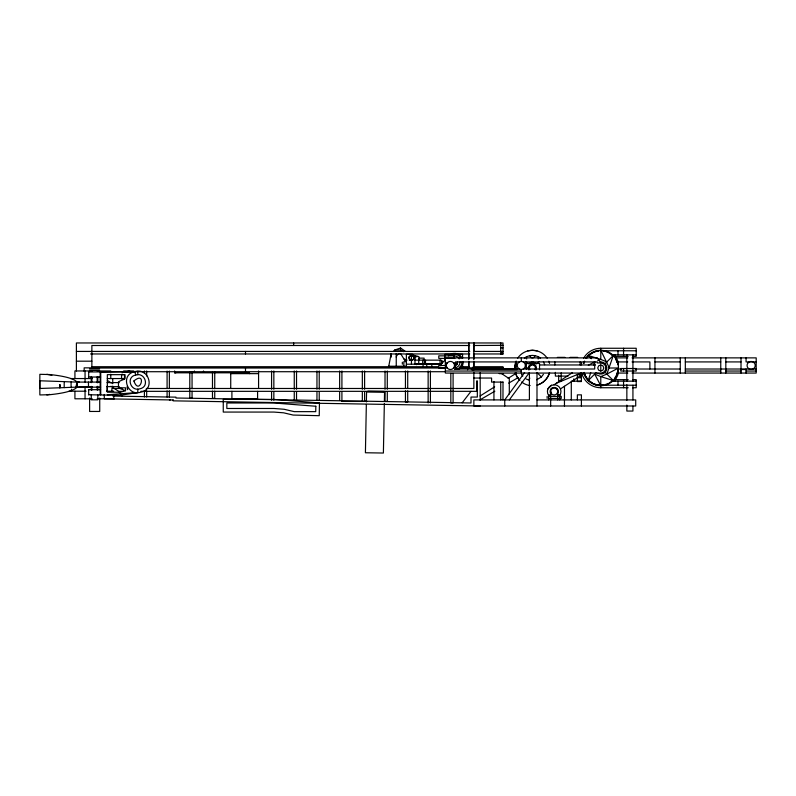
<?xml version="1.0" encoding="UTF-8"?>
<svg xmlns="http://www.w3.org/2000/svg" width="796" height="796" viewBox="0 0 796 796"><rect width="100%" height="100%" fill="white"/><g stroke="black" fill="none" stroke-linecap="round" stroke-linejoin="round"><path stroke-width="1.19" d="M100.614 387.155L76.993 387.155A101.868 16.995 4.4 0 1 49.76 394.697L39.86 394.945L39.8 380.777L64.197 381.632L64.197 387.622L39.8 388.478L39.86 374.309L49.76 374.558A101.868 16.995 -4.4 0 1 76.993 382.09L100.614 382.09M112.743 386.08L112.743 388.478L121.917 388.478M112.743 383.682L112.743 378.896M173.12 399.91L173.12 400.846L480.187 405.99M468.794 361.643L468.794 367.851L468.794 361.235M472.605 369.792L472.605 367.861M473.859 369.792L473.859 361.643M64.197 387.622L71.093 387.324L71.093 384.627L71.093 381.921L64.197 381.632M366.339 404.408L365.414 452.755L383.393 453.033L384.339 403.443M366.379 401.93L366.568 392.01L384.548 392.289L384.388 400.965M122.126 374.05C119.549 380.637 125.858 382.02 124.315 374.707M534.922 355.673L534.882 356.001A2.527 2.527 0 0 1 529.987 356.001L529.947 355.673M388.657 366.737L391.184 353.573L391.184 357.115L390.478 357.115M75.909 387.174L76.993 382.09L71.103 381.921M529.748 378.02L529.161 380.229L526.106 378.966M557.688 391.98C557.349 395.96 551.001 395.96 550.663 391.98M538.166 358.996L538.763 357.036C534.265 354.528 528.236 354.887 524.355 358.379M590.741 372.558L588.254 380.528L596.124 372.657M516.206 361.275L514.713 368.001A17.721 17.721 0 0 1 516.067 361.215M593.428 364.956L594.692 361.911L588.343 365.235M600.781 385.722L594.692 374.09L600.781 376.608L606.86 374.09L613.308 355.474L604.721 364.061M614.82 381.165L617.995 374.578L617.995 370.19M547.907 388.926L551.578 385.254L555.061 384.796A6.776 6.776 0 0 1 559.558 395.652M122.803 372.22L123.678 370.956L133.728 370.956L134.245 371.712L445.302 371.712M524.584 372.558L504.744 399.91L504.744 405.99M509.301 399.91L529.4 372.558L529.4 399.91L473.859 399.91L473.859 405.99L635.715 405.99L635.715 399.91L536.992 399.91M536.723 379.801L541.38 376.946L543.399 374.329M462.158 402.826L471.003 391.334M76.396 370.956L76.396 342.967L503.012 342.967L503.012 353.961L500.744 353.961L503.012 351.424L473.461 351.424M393.314 351.444L394.736 350.031L400.557 348.001L405.502 351.454M538.972 361.464L536.554 363.881A5.821 5.821 0 0 0 528.315 363.881L525.897 361.464M550.961 389.055L552.623 387.781M406.378 364.2L440.805 364.2L444.855 360.409L444.855 354.329L449.66 354.329M125.489 372.438L128.703 370.956L131.061 371.712M609.388 382.906L610.9 381.742M612.95 380.17L611.656 381.165L636.213 381.165M554.046 384.796L572.463 372.657M560.444 388.926L584.344 373.165M480.087 395.99L494.664 386.816M508.127 378.349L516.514 373.065M479.928 399.91L494.843 391.214M508.694 383.125L518.276 377.533M606.86 374.09L618.502 368.001L609.388 368.001L600.781 350.28M127.33 387.015L127.579 389.692L127.27 386.438M556.334 383.284L581.727 372.697M597.736 360.658L600.781 359.394L606.86 361.911M600.781 364.966L598.632 365.852L597.736 368.001L598.632 370.15L600.781 371.035L602.93 370.15L603.816 368.001L602.93 365.852L600.781 364.966L600.781 371.035M605.239 384.627L608.343 383.334M135.758 375.025C125.619 376.926 130.614 391.94 139.847 388.806C149.986 386.906 144.991 371.891 135.758 375.025L134.763 371.672C119.828 374.488 127.081 396.826 140.842 392.169C155.777 389.344 148.524 367.016 134.763 371.672L88.475 371.971M125.549 390.697L120.494 392.219L107.331 392.219L107.331 374.657L125.042 374.657L125.042 378.707L118.465 381.752L118.465 387.821L125.549 390.697L125.549 387.821L118.465 387.821M46.855 394.945L49.73 394.378M137.808 389.055L137.808 392.527L119.987 395.323L88.475 394.746M527.847 350.887L532.434 350.28L537.021 350.887M521.3 361.414L519.271 361.961A4.05 4.05 0 0 0 519.271 368.976L521.3 369.523L523.32 368.976A4.05 4.05 0 0 0 523.32 361.961L521.3 361.414L521.3 357.872M603.01 384.916L600.781 385.214L636.213 385.214M107.331 394.746L137.808 392.527M71.103 387.324L76.993 387.155L76.993 382.09L77.292 387.155M78.088 382.11L79.471 382.09M78.098 387.174L79.471 387.155M134.763 371.672L100.734 371.971L100.734 394.746M503.012 345.345L473.401 345.504M469.67 345.504L91.868 345.504L91.868 368.518M500.744 347.882L503.012 347.882M583.677 358.13A19.741 19.741 0 0 1 600.781 348.26L636.213 348.26L636.213 356.359L632.522 356.359M394.736 350.031L400.557 350.031L403.821 351.703M603.179 350.787L636.213 350.787M76.396 351.424L469.799 351.424M90.565 353.961L452.327 353.961M456.058 353.961L469.74 353.961M473.431 353.961L503.012 353.961M459.103 354.329L462.566 354.329L462.566 358.379M611.656 354.837L636.213 354.837M414.477 355.852L414.985 355.852L414.985 364.2M459.222 358.887A6.079 6.079 0 0 0 453.969 355.852L438.775 355.852L438.775 358.379L453.969 358.379A3.542 3.542 0 0 1 454.884 358.499M615.169 356.359L628.163 356.359M409.243 360.15L411.442 360.15L411.442 355.593A2.279 2.279 0 0 1 413.721 357.872A2.279 2.279 0 0 1 411.442 360.15C404.02 355.514 415.432 354.688 418.985 356.797L418.985 360.15M557.399 357.364L564.991 357.364M570.055 357.364L577.647 357.364M413.97 357.872L414.985 357.872M615.179 357.872L627.785 357.872M632.074 357.872L756.2 357.872L756.2 373.065L632.044 373.065M400.557 353.573L404.04 359.145L404.856 359.145L404.856 360.15L407.055 360.15M414.865 360.15L440.656 360.15A1.9 1.9 0 0 1 441.999 363.394M76.396 361.185L91.868 361.185M406.378 361.673L403.841 361.673L403.841 366.23M519.36 361.921L455.481 361.921L455.481 369.016L519.36 369.016M523.231 361.921L597.239 361.921L597.239 362.936L600.781 362.936A5.065 5.065 0 0 1 605.846 368.001A5.065 5.065 0 0 1 600.781 373.065L445.362 373.065L445.362 357.872L597.239 357.872L600.781 362.936M616.691 361.921L627.755 361.921M632.044 361.921L649.884 361.921L649.884 369.016M654.949 361.921L680.262 361.921M685.326 361.921L720.758 361.921M725.823 361.921L741.016 361.921M756.2 361.921L746.071 361.921L746.071 357.872M445.362 362.936L447.302 362.936M453.541 362.936L455.481 362.936M526.066 363.444L539.519 363.444L539.519 369.822M418.527 363.692L424.596 363.692M414.865 363.951L440.656 363.951A1.9 1.9 0 0 0 441.611 363.692M539.519 364.966L595.517 364.966M445.909 365.473L438.775 365.473L438.775 368.001L447.302 368.001M388.657 366.23L406.378 366.23M91.61 366.737L438.546 366.737M460.148 366.737L469.451 366.737M473.182 366.737L503.012 366.737L503.012 369.264M91.868 367.573L438.447 367.573M460.794 367.573L469.491 367.573M473.212 367.573L503.012 367.573M445.302 367.851L84.157 367.851L84.157 371.424M460.178 367.851L473.859 367.851L473.859 361.235M453.541 368.001L455.481 368.001M525.857 368.001L528.892 368.001M517.4 368.697L473.859 368.697L473.859 369.613M89.47 368.936L99.599 368.936M523.231 369.016L594.702 369.016L594.702 361.921M617.646 369.016L621.606 369.016M635.128 369.016L680.262 369.016M685.326 369.016L756.2 369.016M741.016 369.523L746.071 369.523M471.322 369.613L517.271 369.613M89.47 370.448L99.599 370.448M92.177 370.956L74.923 370.956L74.923 378.548M97.162 370.956L110.773 370.956M445.362 371.035L521.3 371.035M685.326 371.035L720.758 371.035M725.823 371.035L741.016 371.035M746.071 371.035L756.2 371.035M121.897 371.712L134.245 371.712M174.623 370.956L174.623 372.807L249.496 372.807L249.496 373.652M616.721 373.065L627.815 373.065M230.731 373.652L258.581 373.652M499.172 373.652L503.012 373.652M568.026 376.1L555.369 376.1L555.369 372.389M88.475 377.035L100.604 377.035M577.359 377.762L581.408 377.762M473.859 378.04L491.58 378.04L491.58 382.09L502.963 382.09M70.575 378.548L92.177 378.548M107.281 378.558L124.166 378.548M615.169 379.642L628.163 379.642M632.522 379.642L636.213 379.642L636.213 387.742L632.522 387.761M577.359 380.995L581.408 380.995M559.926 381.165L558.663 381.165L558.663 375.254M571.319 381.165L576.384 381.165M106.992 382.597L119.31 382.597M79.481 386.647L92.047 386.647M106.992 386.647L119.31 386.647M581.995 374.1A19.741 19.741 0 0 0 600.781 387.742L628.163 387.742M146.295 388.478L473.859 388.478L473.859 372.409M88.475 389.692L100.604 389.692M68.953 391.204L86.067 391.204M106.654 391.204L113.758 391.204M110.962 386.229L118.614 391.334L123.569 391.334M140.912 391.334L476.714 391.334L476.714 380.896L477.331 380.896L477.331 397.055L471.003 397.055L471.003 402.975L175.976 398.01L175.976 397.154L112.903 396.09M550.663 394.856L548.633 394.856L548.633 399.91M557.688 394.856L559.717 394.856L559.717 399.91M548.633 396.368L561.23 396.368L561.23 398.398L548.633 398.398M92.177 398.796L74.923 398.796L74.923 391.204M97.162 398.796L114.415 398.796M169.389 399.91L170.374 399.91M367.006 401.433L341.912 401.433L341.912 391.682M174.623 372.807L175.836 372.807M367.792 391.224L384.567 391.483M173.12 399.98L104.286 398.796L104.286 394.458M603.01 351.076L605.239 351.374A17.213 17.213 0 0 0 603.03 350.936M412.03 355.673L411.442 355.593L416.965 356.797M46.855 374.309L49.73 374.866A101.918 6.04 8 0 1 51.899 375.314M606.273 351.802L609.388 353.096L612.95 355.832M414.985 355.852L412.447 354.329L406.378 354.329L406.378 366.737M501.699 373.652L509.301 378.717L509.301 394.03M107.331 380.369L111.38 383.075M538.763 357.036L540.514 358.379M521.738 381.941L523.579 383.344A17.721 17.721 0 0 0 530.126 385.572M591.468 358.697L588.254 355.474L600.781 359.394L600.781 348.26M604.721 371.941L613.308 380.528L600.781 376.608L600.781 387.742M556.643 388.309L557.916 389.97M537.36 372.926L541.38 376.946M404.04 359.145L404.856 360.15M521.47 374.329L522.813 376.08M519.907 380.528L517.092 376.856L515.32 372.588A17.721 17.721 0 0 0 519.111 379.682M118.614 391.334L122.126 396.249M614.82 354.837L617.995 361.414L617.995 364.707M579.647 373.632L580.503 375.702M543.399 361.673L544.663 364.727M526.106 357.036L526.703 358.996M746.071 369.016L746.071 373.065M741.016 357.872L741.016 373.065M725.823 357.872L725.823 373.065M720.758 357.872L720.758 373.065M685.326 357.872L685.326 373.065M680.262 357.872L680.262 373.065M654.949 357.872L654.949 373.065M632.929 354.479L632.929 381.533M632.929 385.224L632.929 399.98M632.929 406.129L632.929 411.054L626.85 411.054L626.85 405.074M626.85 354.429L626.85 381.165M626.85 384.747L626.85 400.288M623.557 348.26L623.557 356.359M623.557 368.508L623.557 371.035M623.557 379.642L623.557 387.742M617.995 350.787L617.995 354.837M617.995 381.165L617.995 385.214M581.408 405.99L581.408 394.856L577.359 394.856L577.359 399.91M580.682 374.07L580.682 376.1M580.175 361.921L580.175 364.966M573.846 378.796L573.846 381.165M571.289 381.772L571.289 399.91M564.463 386.269L564.463 405.99M561.19 372.896L561.19 381.165M557.688 399.91L557.688 391.055A3.542 3.542 0 0 0 552.822 388.249A3.542 3.542 0 0 0 551.359 393.682M554.862 361.921L554.862 364.966M550.663 391.055L550.663 405.99M547.121 396.368L547.121 398.398M536.992 372.558L536.992 405.99M526.355 361.921L526.355 369.016M521.3 369.523L521.3 373.065M516.236 361.921L516.236 369.016M503.012 382.01L502.963 399.91M500.744 342.967L500.744 353.961M500.744 382.01L500.744 399.91M493.938 381.463L493.938 399.91M480.187 372.558L480.187 399.91M473.859 351.713L473.859 342.967L473.859 359.165L473.859 353.931M468.794 351.713L468.794 342.967L468.794 359.165L468.794 353.931M467.62 367.851L467.62 369.782M462.566 363.066L462.566 366.737M453.969 355.852L453.969 358.379M453.093 373.414L453.093 402.955L450.825 402.955L450.825 373.414M440.805 364.2L440.805 365.891M431.79 364.2L431.79 366.737M430.407 370.956L430.407 402.955M428.139 370.956L428.139 402.955M426.726 364.2L426.726 366.737M425.492 360.15L425.492 363.951M424.377 360.15L424.377 363.951M424.099 360.558L424.099 358.13L419.034 358.13L419.034 360.558M423.084 364.2L423.084 366.737M422.686 360.15L422.686 363.951M418.746 360.15L418.746 363.951M416.497 364.2L416.497 364.707M411.442 360.409L411.442 364.2M407.711 370.956L407.711 388.309M407.711 390.786L407.711 401.94L405.443 401.94L405.443 390.786M405.443 370.956L405.443 388.309M402.328 362.18L402.328 364.2M400.557 348.001L400.557 350.031M396.249 353.573L396.249 366.23M387.294 370.956L387.294 389.244M387.294 391.682L387.294 401.433L385.025 401.433L385.025 391.682M385.025 370.956L385.025 389.244M364.608 370.956L364.608 389.244M364.608 391.682L364.608 401.433M362.339 370.956L362.339 389.244M362.339 391.682L362.339 401.433M341.912 370.956L341.912 389.244M339.643 370.956L339.643 389.244M339.643 391.682L339.643 400.219M319.226 370.956L319.226 389.244M319.226 391.682L319.226 400.219M316.957 370.956L316.957 389.244M316.957 391.682L316.957 400.219M296.53 370.956L296.53 389.244M296.53 391.682L296.53 400.219M294.261 370.956L294.261 389.244M294.261 391.682L294.261 400.219M293.664 342.967L293.664 345.504M273.844 370.956L273.844 389.244M273.844 391.682L273.844 400.219M271.575 370.956L271.575 389.244M271.575 391.682L271.575 400.219M258.581 370.956L258.581 388.478M257.586 391.334L257.586 398.995L231.905 398.995L231.905 391.334M245.496 351.424L245.496 353.961M245.496 367.851L245.496 371.712M230.731 372.807L230.731 388.478M214.741 372.06L214.741 388.737M214.741 391.125L214.741 398.269L212.472 398.269L212.472 391.125M212.472 372.06L212.472 388.737M203.507 370.956L203.507 371.712M194.433 370.956L194.433 371.712M192.055 372.06L192.055 388.737M192.055 391.125L192.055 398.269L189.786 398.269L189.786 372.06M169.359 371.085L169.359 388.388M169.359 390.856L169.359 397.035M167.09 371.085L167.09 388.388M167.09 390.856L167.09 397.035M146.673 370.956L146.673 375.921M146.673 390.826L146.673 397.025M144.404 370.956L144.404 373.443M144.404 390.826L144.404 397.025M137.808 371.314L137.808 374.787M113.758 394.458L113.758 398.796M111.888 388.478L111.888 390.736M110.773 374.21L110.773 378.548M107.142 386.15L107.142 391.065M100.177 371.971L100.177 394.746M99.729 398.05L99.729 411.452L89.61 411.452L89.61 398.05M97.828 376.568L97.828 382.687M97.828 386.358L97.828 390.03M97.828 394.915L97.828 399.811L91.251 399.811L91.251 394.915M97.172 376.767L97.172 382.757M97.172 386.358L97.172 389.95M91.908 377.394L91.908 381.901M91.908 386.577L91.908 390.08M91.251 376.568L91.251 382.687M91.251 386.358L91.251 390.03M88.684 371.971L88.684 377.035M88.684 389.692L88.684 394.746M88.465 382.09L88.465 387.155M85.053 370.956L85.053 382.09M85.053 386.607L85.053 398.796M71.481 389.184L71.481 391.204M529.37 366.23A3.542 3.542 0 0 1 531.519 364.578M533.35 364.578A3.542 3.542 0 0 1 534.942 365.493M529.808 369.523A3.035 3.035 0 0 1 532.434 364.966A3.035 3.035 0 0 1 535.061 369.523M535.937 370.021A4.05 4.05 0 0 0 533.987 364.26A4.05 4.05 0 0 0 528.524 366.956L528.385 368.001A4.05 4.05 0 0 0 528.922 370.021M517.698 358.16A17.721 17.721 0 0 1 547.17 358.16M548.802 361.215A17.721 17.721 0 0 1 549.548 363.414M454.884 365.344A3.542 3.542 0 0 0 457.511 361.921A3.035 3.035 0 0 1 455.252 364.857M460.038 361.921A6.079 6.079 0 0 1 455.541 367.792M457.541 363.692A3.542 3.542 0 0 1 454.466 365.473M463.073 361.921A8.607 8.607 0 0 1 458.775 369.374M448.387 355.842A8.607 8.607 0 0 1 461.919 357.623M462.068 361.921A7.592 7.592 0 0 1 454.466 369.523M450.675 355.344A7.592 7.592 0 0 1 461.043 358.13M396.249 357.115A4.388 4.388 0 0 1 399.075 353.832M617.845 370.249A17.213 17.213 0 0 1 617.407 372.458M617.079 373.533A17.213 17.213 0 0 1 614.432 378.478M603.03 385.065A17.213 17.213 0 0 1 598.532 385.065M596.323 384.627A17.213 17.213 0 0 1 593.159 383.433M592.174 382.906A17.213 17.213 0 0 1 585.876 376.608M585.339 375.622A17.213 17.213 0 0 1 584.155 372.458M586.463 358.439A17.213 17.213 0 0 1 587.836 356.648M590.304 354.339A17.213 17.213 0 0 1 595.249 351.703M596.323 351.374A17.213 17.213 0 0 1 598.532 350.936M615.686 359.394A17.213 17.213 0 0 1 617.079 362.469M581.279 364.906A19.741 19.741 0 0 1 581.707 362.886M600.781 385.463A17.462 17.462 0 0 1 583.906 372.518M583.906 363.483A17.462 17.462 0 0 1 584.642 361.314M600.781 350.538A17.462 17.462 0 0 0 586.254 358.3A17.343 17.343 0 0 1 595.209 351.583M600.781 385.344A17.343 17.343 0 0 1 597.388 385.005M596.294 384.747A17.343 17.343 0 0 1 593.11 383.553M592.105 383.015A17.343 17.343 0 0 1 584.035 372.488M596.294 351.255A17.343 17.343 0 0 1 598.512 350.807M586.045 358.16A17.721 17.721 0 0 1 613.835 356.031A17.721 17.721 0 0 1 609.298 383.533A17.721 17.721 0 0 1 583.667 372.588M583.667 363.414A17.721 17.721 0 0 1 584.413 361.215M606.154 366.558A5.572 5.572 0 0 1 606.154 369.444M605.597 370.787A5.572 5.572 0 0 1 602.224 373.384M600.781 362.429A5.572 5.572 0 0 1 602.224 362.618M548.792 395.652A6.776 6.776 0 0 1 551.578 385.254M550.961 393.99A4.05 4.05 0 0 1 551.439 388.538A4.05 4.05 0 0 1 556.911 388.538A4.05 4.05 0 0 1 557.389 393.99M600.781 361.921A6.079 6.079 0 0 1 606.652 369.573A6.079 6.079 0 0 1 597.736 373.264M59.909 384.627L59.899 387.821L59.909 384.627M315.823 406.249L315.733 411.641L294.231 411.641L284.182 409.273L274.023 408.487L226.84 408.487L226.84 402.985L273.744 402.985L315.823 406.249M319.455 402.935L319.236 415.691L293.137 415.064L283.625 412.816L273.884 412.069L223.258 412.069L223.258 399.413L273.884 399.413L319.455 402.935M133.887 380.976C139.589 396.925 147.509 369.742 133.887 380.976M549.548 372.588C547.837 378.588 543.021 383.403 537.021 385.115A17.721 17.721 0 0 0 549.548 372.588M447.561 362.608L446.914 363.444A4.05 4.05 0 0 0 446.914 367.493L447.561 368.329A4.05 4.05 0 0 0 453.282 368.329L453.929 367.493A4.05 4.05 0 0 0 453.929 363.444L453.282 362.608A4.05 4.05 0 0 0 447.561 362.608M748.27 362.608L747.633 363.444A4.05 4.05 0 0 0 747.633 367.493C749.046 370.13 753.225 370.13 754.648 367.493A4.05 4.05 0 0 0 754.648 363.444C753.404 361.195 750.051 360.757 748.27 362.608M636.213 368.508L620.78 368.508L620.78 371.035L636.213 371.035L636.213 368.508M581.408 374.727L577.359 374.727L577.359 381.563L581.408 381.563L581.408 374.727M440.059 363.951L440.059 360.15A1.9 1.9 0 0 1 441.959 362.051A1.9 1.9 0 0 1 440.059 363.951M409.651 359.663A2.527 2.527 0 0 0 413.88 358.528A2.527 2.527 0 0 0 410.786 355.434A2.527 2.527 0 0 0 409.651 359.663"/></g></svg>
